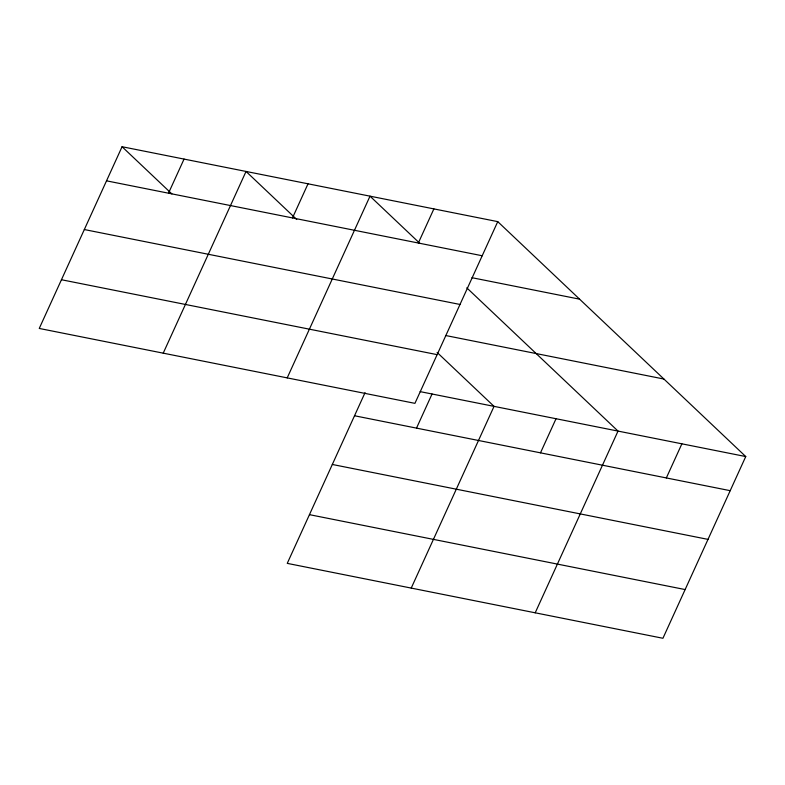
<?xml version="1.0" encoding="UTF-8"?>
<svg xmlns="http://www.w3.org/2000/svg" width="785" height="785" viewBox="0 0 785 785"><rect width="100%" height="100%" fill="white"/><g stroke="black" fill="none" stroke-linecap="round" stroke-linejoin="round"><path stroke-width="1.18" d="M122.067 146.726L39.25 328.444L414.931 403.353L497.749 221.635L122.067 146.726L171.876 193.915M168.5 193.198L184.053 159.08M163.221 353.162L246.039 171.444L296.74 219.476M292.481 217.916L308.024 183.808M287.202 377.889L370.01 196.171L419.828 243.36M418.336 243.016L433.879 208.908M365.054 392.647L287.251 563.365L662.933 638.274L745.75 456.556L497.749 221.635M416.511 428.119L432.054 394.001M411.232 588.083L494.04 406.365L437.108 352.436M540.482 452.837L556.035 418.729M535.203 612.81L618.021 431.093L466.79 287.84M666.337 477.937L681.88 443.829M106.515 180.835L482.196 255.753M471.962 277.704L579.585 299.163M84.319 229.544L460 304.462M445.576 335.499L663.904 379.037M61.446 279.735L437.127 354.643M420.132 391.627L745.75 456.556M354.516 415.756L730.207 490.674M332.32 464.465L708.001 539.383M309.457 514.656L685.138 589.564"/></g></svg>
